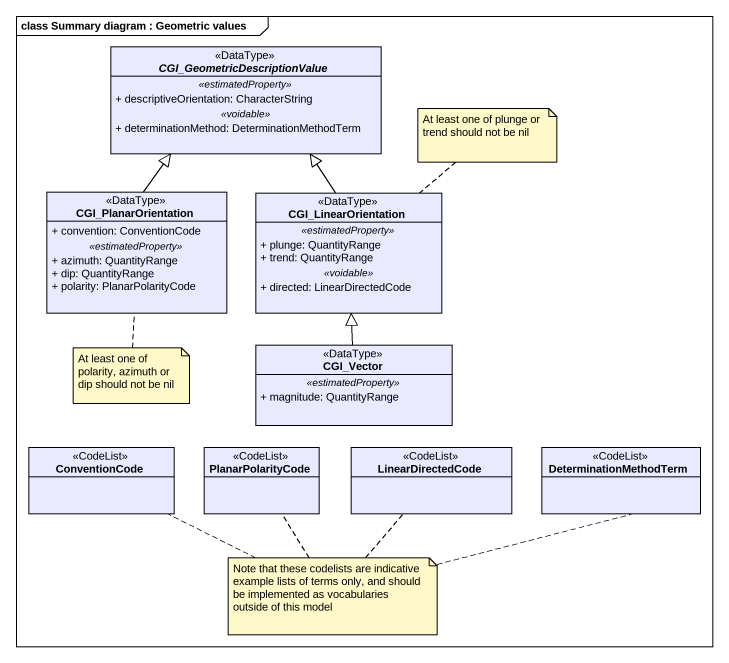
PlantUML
@startuml
mainframe class Summary diagram : Geometric values
hide circle
hide empty members
skinparam classAttributeIconSize 0
abstract class "CGI_GeometricDescriptionValue" as CGI_GeometricDescriptionValu <<DataType>> #E9E9FF {
  .. <<estimatedProperty>> ..
  + descriptiveOrientation: CharacterString
  .. <<voidable>> ..
  + determinationMethod: DeterminationMethodTerm
}
class CGI_PlanarOrientation <<DataType>> #E9E9FF {
  + convention: ConventionCode
  .. <<estimatedProperty>> ..
  + azimuth: QuantityRange
  + dip: QuantityRange
  + polarity: PlanarPolarityCode
}
class CGI_LinearOrientation <<DataType>> #E9E9FF {
  .. <<estimatedProperty>> ..
  + plunge: QuantityRange
  + trend: QuantityRange
  .. <<voidable>> ..
  + directed: LinearDirectedCode
}
class CGI_Vector <<DataType>> #E9E9FF {
  .. <<estimatedProperty>> ..
  + magnitude: QuantityRange
}
class ConventionCode <<CodeList>> #E9E9FF
class PlanarPolarityCode <<CodeList>> #E9E9FF
class LinearDirectedCode <<CodeList>> #E9E9FF
class DeterminationMethodTerm <<CodeList>> #E9E9FF
CGI_PlanarOrientation -up-|> CGI_GeometricDescriptionValu
CGI_LinearOrientation -up-|> CGI_GeometricDescriptionValu
CGI_Vector -up-|> CGI_LinearOrientation
note top of CGI_LinearOrientation : At least one of plunge or trend should not be nil
note bottom of CGI_PlanarOrientation : At least one of polarity, azimuth or dip should not be nil
note as N3
  Note that these codelists are indicative example lists of terms only, and should be implemented as vocabularies outside of this model
end note
N3 .. ConventionCode
N3 .. LinearDirectedCode
N3 .. PlanarPolarityCode
N3 .. DeterminationMethodTerm
@enduml
